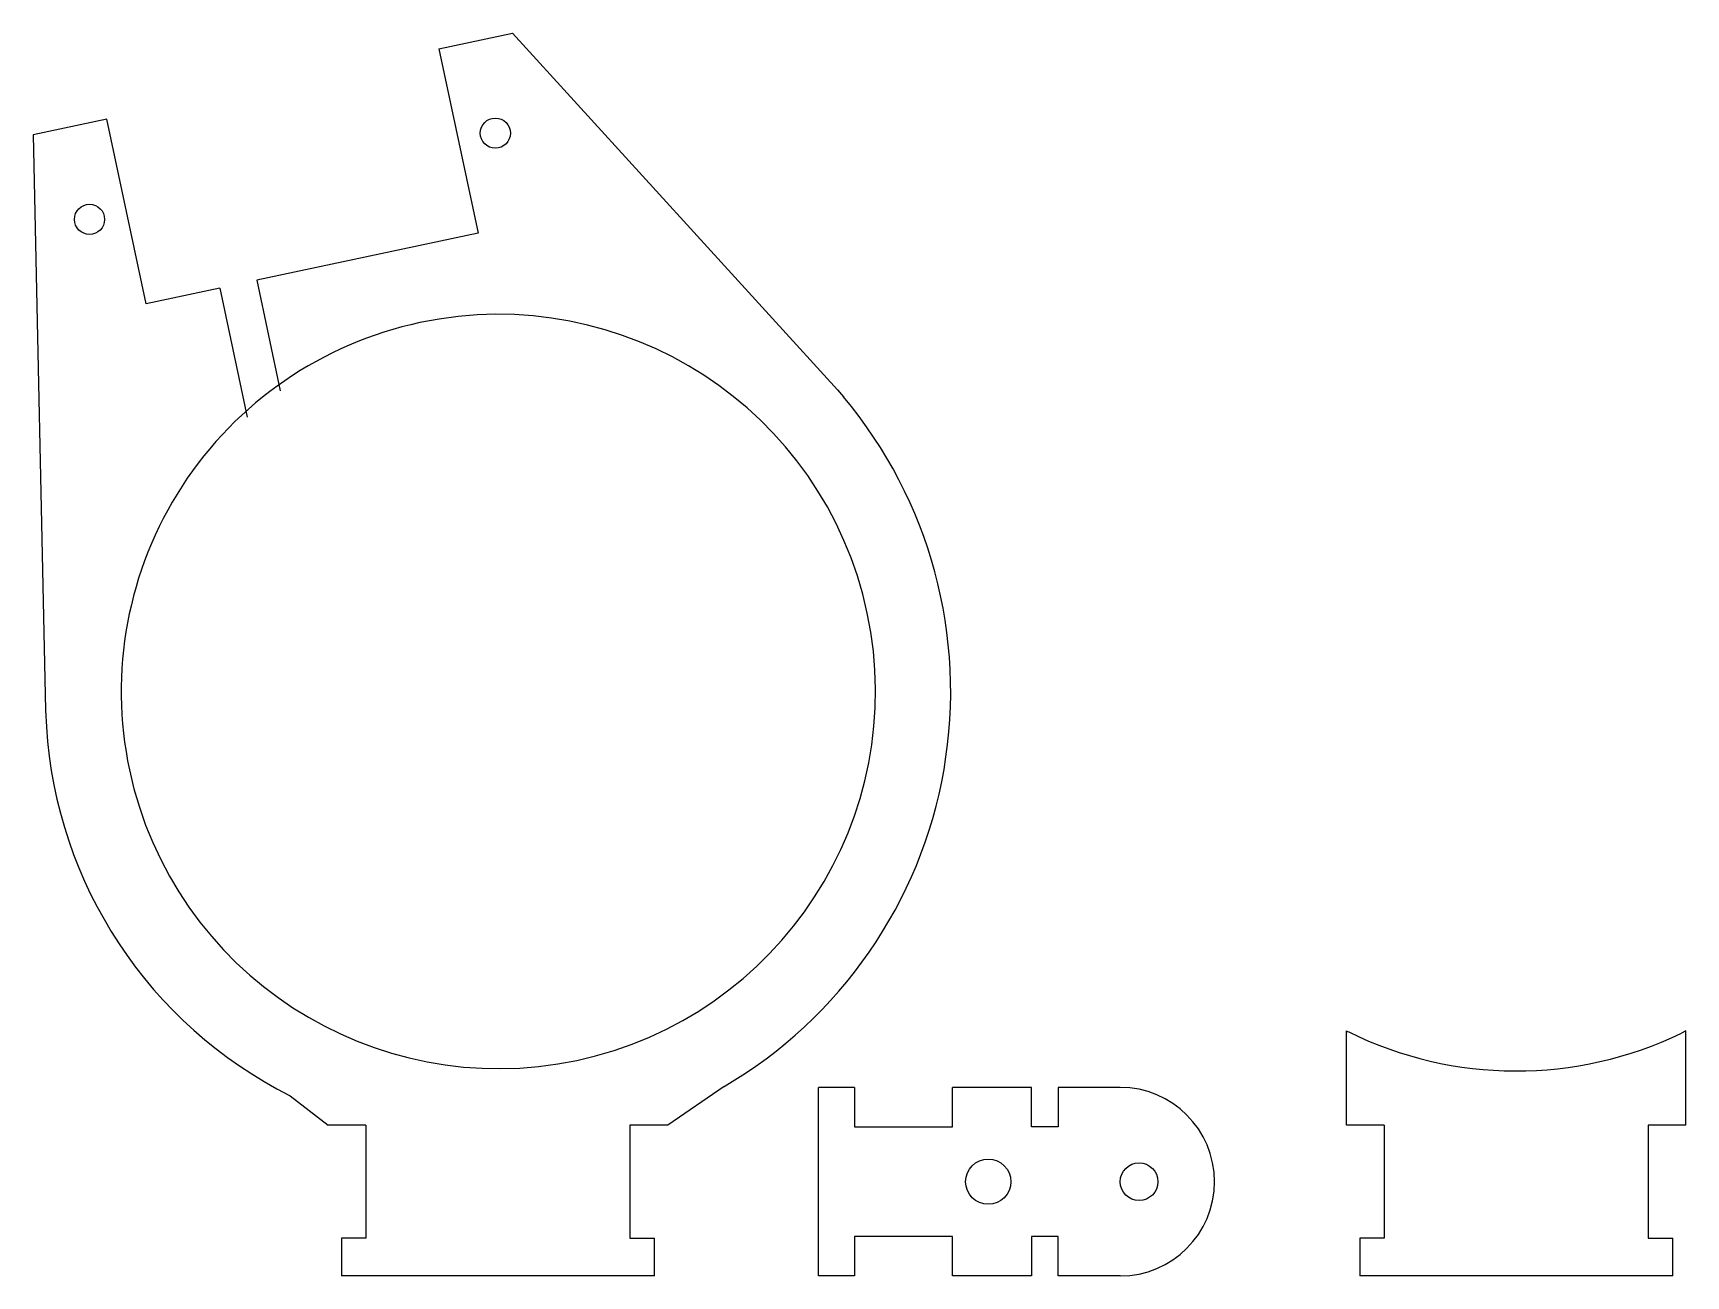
# Model space of a CAD drawing. Extents: x -1.23 to 3.15, y -1.55 to 1.75.
import ezdxf

# ---------------------------------------------------------------- set-up
doc = ezdxf.new("R2010")
doc.units = 0
doc.layers.add('20', color=253, linetype='CONTINUOUS')

msp = doc.modelspace()

# ---------------------------------------------------------------- linework, layer by layer
at = {"layer": '20'}
for p, q in [((-0.156769, 1.704289), (0.03886, 1.745871)), ((0.03886, 1.745871), (0.9, 0.8)), ((-0.156769, 1.704289), (-0.052813, 1.215215)), ((-1.037102, 1.517168), (-1.232732, 1.475586)), ((-0.933146, 1.028094), (-1.037102, 1.517168)), ((-1.232732, 1.475586), (-1.2, -0.05)), ((-0.052813, 1.215215), (-0.639702, 1.090468)), ((-0.737517, 1.069676), (-0.933146, 1.028094)), ((-0.737517, 1.069676), (-0.664748, 0.727325)), ((-0.639702, 1.090468), (-0.577328, 0.797023)), ((0.9, 0.8), (0.9158, 0.7812)), ((-1.2, -0.05), (-1.1973, -0.0935)), ((2.25, -1.15), (2.25, -0.9)), ((3.15, -0.9), (3.1383, -0.9059)), ((3.15, -1.15), (3.15, -0.9)), ((0.5998, -1.0476), (0.45, -1.15)), ((0.85, -1.55), (0.85, -1.05)), ((0.945, -1.05), (0.85, -1.05)), ((0.945, -1.05), (0.945, -1.155)), ((1.415, -1.05), (1.205, -1.05)), ((1.205, -1.155), (1.205, -1.05)), ((1.415, -1.155), (1.415, -1.05)), ((1.65, -1.05), (1.485, -1.05)), ((1.485, -1.05), (1.485, -1.155)), ((-0.5513, -1.0721), (-0.45, -1.15)), ((-0.35, -1.15), (-0.45, -1.15)), ((-0.35, -1.15), (-0.35, -1.45)), ((0.45, -1.15), (0.35, -1.15)), ((0.35, -1.15), (0.35, -1.45)), ((0.945, -1.155), (1.205, -1.155)), ((1.485, -1.155), (1.415, -1.155)), ((2.35, -1.15), (2.25, -1.15)), ((2.35, -1.15), (2.35, -1.45)), ((3.15, -1.15), (3.05, -1.15)), ((3.05, -1.15), (3.05, -1.45)), ((1.205, -1.445), (0.945, -1.445)), ((0.945, -1.445), (0.945, -1.55)), ((1.205, -1.55), (1.205, -1.445)), ((1.485, -1.445), (1.415, -1.445)), ((1.415, -1.445), (1.415, -1.55)), ((1.485, -1.55), (1.485, -1.445)), ((-0.415, -1.45), (-0.415, -1.55)), ((-0.35, -1.45), (-0.415, -1.45)), ((0.35, -1.45), (0.415, -1.45)), ((0.415, -1.55), (0.415, -1.45)), ((2.285, -1.45), (2.285, -1.55)), ((2.35, -1.45), (2.285, -1.45)), ((3.05, -1.45), (3.115, -1.45)), ((3.115, -1.55), (3.115, -1.45)), ((0.415, -1.55), (-0.415, -1.55)), ((0.945, -1.55), (0.85, -1.55)), ((1.415, -1.55), (1.205, -1.55)), ((1.65, -1.55), (1.485, -1.55)), ((3.115, -1.55), (2.285, -1.55))]:
    msp.add_line(p, q, dxfattribs=at)
for centre, radius in [((-0.006976, 1.480543), 0.04), ((-1.082939, 1.25184), 0.04), ((1.3, -1.3), 0.06), ((1.7, -1.3), 0.05)]:
    msp.add_circle(centre, radius, dxfattribs=at)
for centre, radius, start, end in [((0.001051, -0.000145), 1, 101.999999, 191.999999), ((0.001051, -0.000145), 1, 11.999995, 101.999995), ((-0.013618, 0.000094), 1.214061, 300.348683, 40.044541), ((0.001051, -0.000145), 1, 281.999999, 11.999999), ((-0.022627, -0.020588), 1.176934, 183.551795, 243.30794), ((0.001051, -0.000145), 1, 191.999995, 281.999995), ((2.30492, -0.795718), 0.117859, 242.226628, 245.422987), ((2.700169, -0.001642), 1.004809, 243.759306, 295.851106), ((1.65, -1.3), 0.25, 0, 90), ((1.65, -1.3), 0.25, 270, 0)]:
    msp.add_arc(centre, radius, start, end, dxfattribs=at)

doc.saveas('drawing.dxf')
